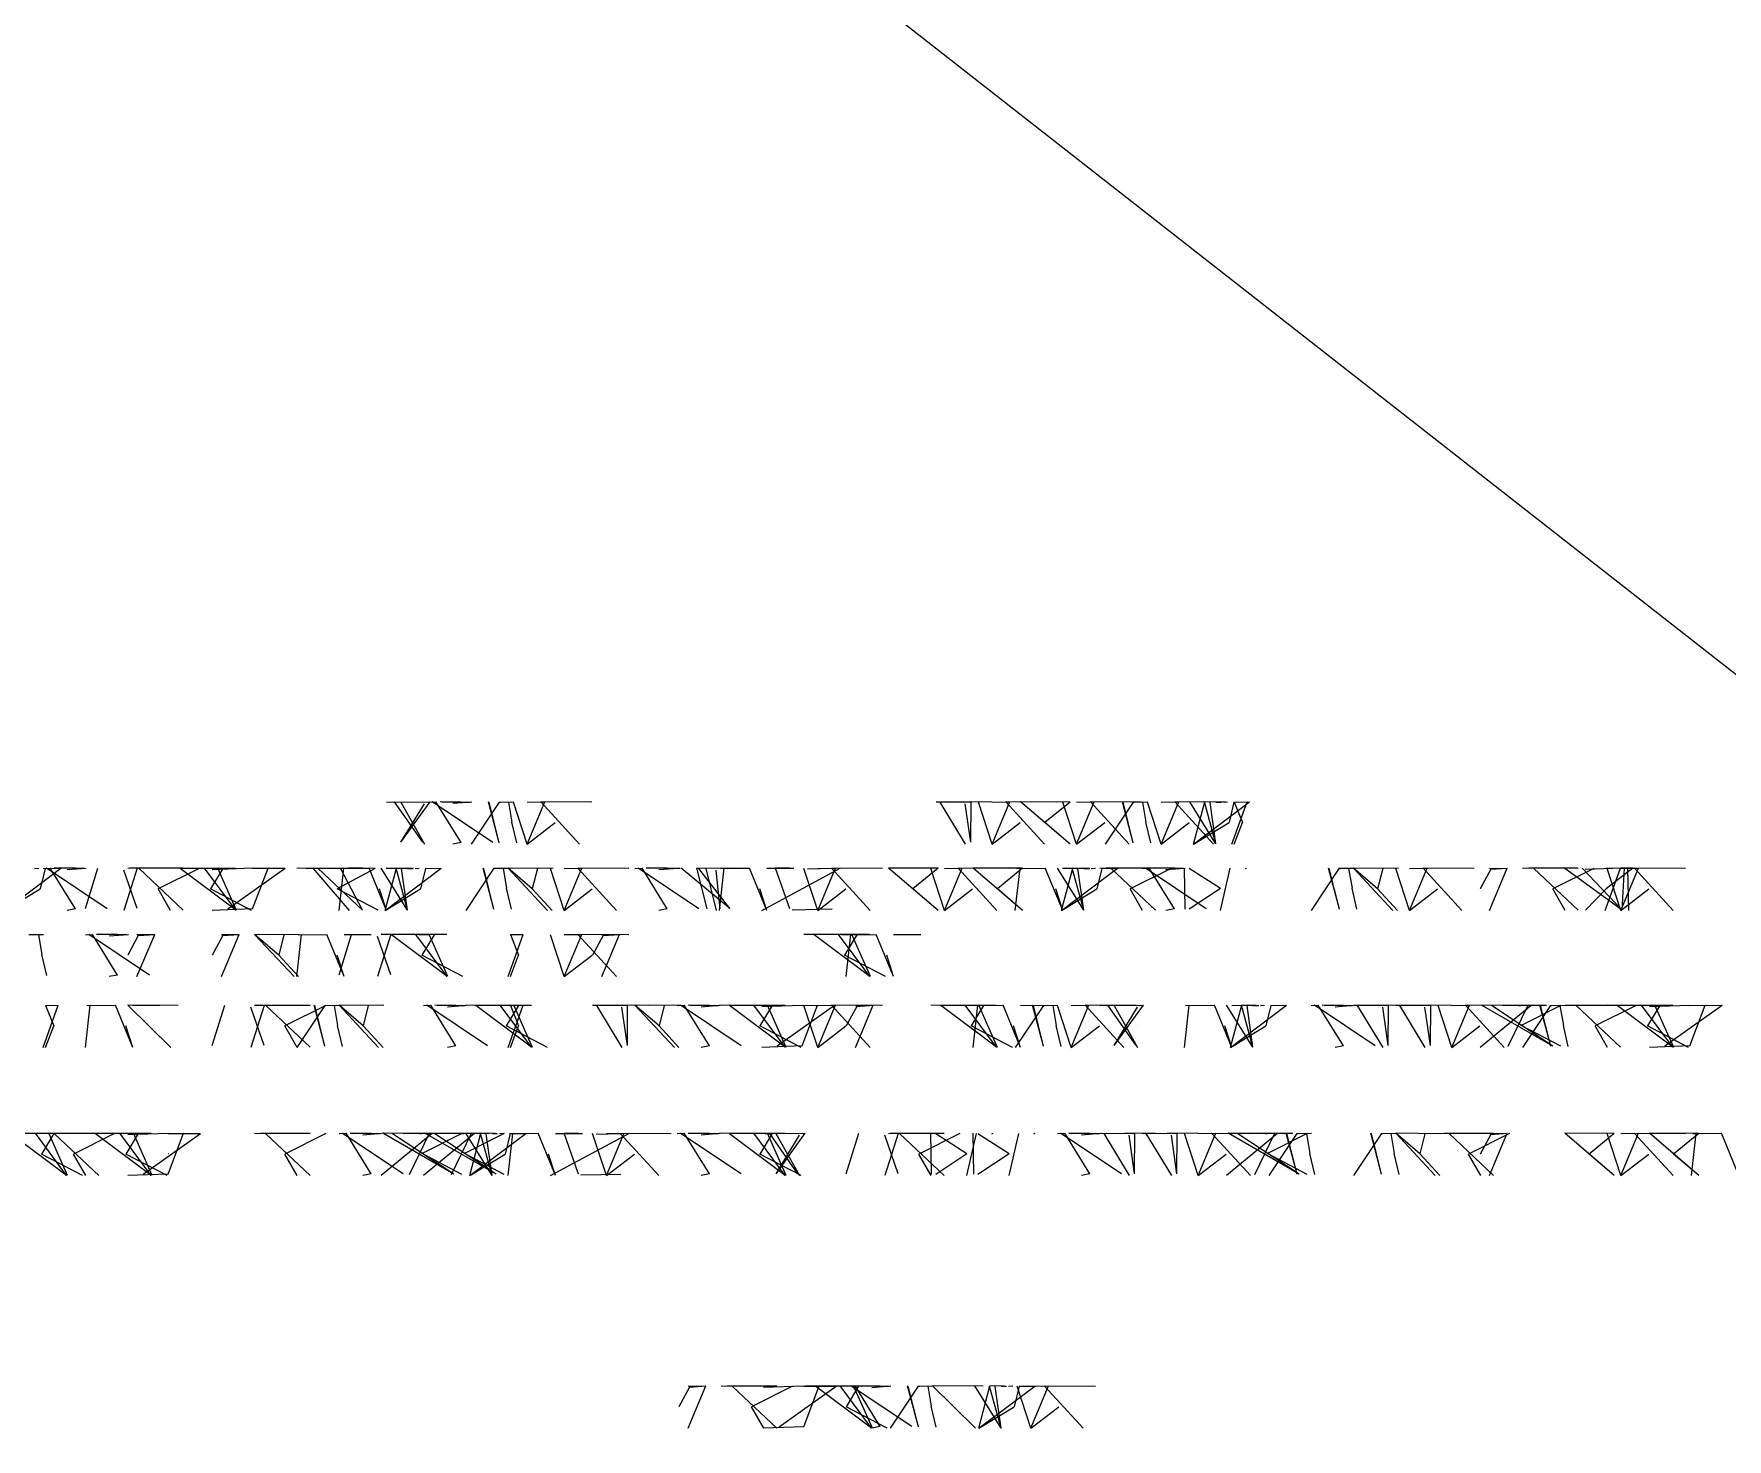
# Model space of a CAD drawing. Header units: metres. Extents: x -978944 to 1068394069015, y -937984 to 996528.
# Drawn here: x -188.98 to -165.18, y -20.21 to -0.46 of the extents above; entities that cross this region are included whole.
import ezdxf

# ---------------------------------------------------------------- set-up
doc = ezdxf.new("R2010")
doc.units = ezdxf.units.M

msp = doc.modelspace()

# ---------------------------------------------------------------- linework, layer by layer
at = {"layer": 'MCD_Layer_0'}
for p, q in [((-209.976303, 25.710459), (-151.324951, -20.214447)), ((-184.021729, -11.258099), (-183.410678, -11.254803)), ((-183.974512, -11.260963), (-183.909901, -11.256804)), ((-183.51367, -11.823624), (-183.909901, -11.256804)), ((-183.821266, -11.258133), (-183.491305, -11.848803)), ((-183.82099, -11.823624), (-183.410678, -11.254803)), ((-183.82099, -11.823624), (-183.491305, -11.283312)), ((-183.427734, -11.260489), (-183.327873, -11.254803)), ((-183.370592, -11.260142), (-183.381133, -11.256796)), ((-182.528985, -11.826212), (-183.381133, -11.256796)), ((-182.975031, -11.826212), (-183.327873, -11.254803)), ((-182.975031, -11.258114), (-183.271285, -11.256467)), ((-182.975031, -11.258114), (-183.239108, -11.262396)), ((-182.823575, -11.260576), (-183.092645, -11.280721)), ((-182.975031, -11.258114), (-182.893478, -11.255236)), ((-182.975031, -11.258114), (-182.84854, -11.25768)), ((-182.439455, -11.258198), (-182.83374, -11.848803)), ((-182.438335, -11.831703), (-182.591793, -11.254838)), ((-182.438335, -11.831703), (-182.580591, -11.260631)), ((-182.439455, -11.258198), (-182.237552, -11.254803)), ((-182.439455, -11.258198), (-182.423774, -11.260666)), ((-182.30728, -11.259301), (-182.260235, -11.539332)), ((-182.047134, -11.848803), (-182.239746, -11.259416)), ((-182.047134, -11.848803), (-181.798585, -11.254803)), ((-182.047134, -11.258281), (-181.798585, -11.254803)), ((-182.047134, -11.848803), (-181.798585, -11.255956)), ((-181.310135, -11.848803), (-181.853946, -11.256875)), ((-181.135978, -11.261615), (-181.853946, -11.256875)), ((-175.812118, -11.258116), (-176.299744, -11.261015)), ((-176.246177, -11.260135), (-175.888879, -11.848803)), ((-175.812118, -11.258116), (-175.946864, -11.255476)), ((-175.812118, -11.823607), (-175.888879, -11.283312)), ((-175.812118, -11.823607), (-175.808253, -11.254803)), ((-175.516671, -11.260066), (-175.808253, -11.254803)), ((-175.513123, -11.848803), (-175.705734, -11.259416)), ((-175.513123, -11.848803), (-175.264573, -11.254803)), ((-175.513123, -11.258281), (-175.264573, -11.254803)), ((-175.513123, -11.848803), (-175.264573, -11.255956)), ((-174.776124, -11.848803), (-175.319934, -11.256875)), ((-174.601966, -11.261615), (-175.319934, -11.256875)), ((-174.416205, -11.848803), (-175.111725, -11.254803)), ((-174.416205, -11.258245), (-175.111725, -11.254803)), ((-174.416205, -11.258245), (-174.770309, -11.547757)), ((-174.325119, -11.848803), (-174.517731, -11.259416)), ((-174.325119, -11.848803), (-174.076569, -11.254803)), ((-174.325119, -11.258281), (-174.076569, -11.254803)), ((-174.325119, -11.848803), (-174.076569, -11.255956)), ((-173.58812, -11.848803), (-174.131931, -11.256875)), ((-173.413962, -11.261615), (-174.131931, -11.256875)), ((-173.529452, -11.258198), (-173.923737, -11.848803)), ((-173.528332, -11.831703), (-173.681789, -11.254838)), ((-173.528332, -11.831703), (-173.670588, -11.260631)), ((-173.529452, -11.258198), (-173.327549, -11.254803)), ((-173.529452, -11.258198), (-173.51377, -11.260666)), ((-173.397277, -11.259301), (-173.350231, -11.539332)), ((-173.137131, -11.848803), (-173.329742, -11.259416)), ((-173.137131, -11.848803), (-172.888581, -11.254803)), ((-173.137131, -11.258281), (-172.888581, -11.254803)), ((-173.137131, -11.848803), (-172.888581, -11.255956)), ((-172.400132, -11.848803), (-172.943942, -11.256875)), ((-172.225974, -11.261615), (-172.943942, -11.256875)), ((-172.365914, -11.847203), (-172.735733, -11.255611)), ((-172.679944, -11.848803), (-172.523504, -11.254803)), ((-172.679944, -11.848803), (-171.894294, -11.257103)), ((-172.365914, -11.847203), (-172.529256, -11.256636)), ((-172.323353, -11.260284), (-172.523504, -11.254803)), ((-172.365914, -11.847203), (-172.449885, -11.261255)), ((-172.367064, -11.258253), (-172.288845, -11.261291)), ((-172.367064, -11.258253), (-172.301498, -11.258253)), ((-172.262388, -11.258271), (-172.203148, -11.255486)), ((-172.114, -11.260302), (-172.183018, -11.546959)), ((-172.141724, -11.848803), (-171.930088, -11.254803)), ((-172.114, -11.260302), (-171.894294, -11.257103)), ((-172.10943, -11.258281), (-171.930088, -11.254803)), ((-172.10943, -11.258281), (-171.994098, -11.547748)), ((-183.491305, -11.535339), (-183.491288, -11.535339)), ((-183.092645, -11.536615), (-183.092628, -11.536615)), ((-182.190787, -11.833698), (-182.260235, -11.539332)), ((-182.260235, -11.539332), (-182.260218, -11.539332)), ((-182.047134, -11.848803), (-181.651531, -11.547739)), ((-181.651531, -11.547739), (-181.651513, -11.547739)), ((-175.888879, -11.535339), (-175.888862, -11.535339)), ((-175.513123, -11.848803), (-175.117519, -11.547739)), ((-175.117519, -11.547739), (-175.117501, -11.547739)), ((-174.416205, -11.848803), (-174.770309, -11.547757)), ((-174.770309, -11.547757), (-174.770291, -11.547757)), ((-174.325119, -11.848803), (-173.929516, -11.547739)), ((-173.929516, -11.547739), (-173.929497, -11.547739)), ((-173.280783, -11.833698), (-173.350231, -11.539332)), ((-173.350231, -11.539332), (-173.350214, -11.539332)), ((-173.137131, -11.848803), (-172.741527, -11.547739)), ((-172.741527, -11.547739), (-172.741509, -11.547739)), ((-172.679944, -11.848803), (-172.183018, -11.546959)), ((-172.183018, -11.546959), (-172.183, -11.546959)), ((-172.10943, -11.848785), (-171.994098, -11.547748)), ((-171.994098, -11.547748), (-171.99408, -11.547748)), ((-182.975031, -11.826212), (-183.092645, -11.848803)), ((-189.386197, -12.780683), (-188.600547, -12.188983)), ((-188.968641, -12.190151), (-188.909401, -12.187366)), ((-188.820253, -12.192182), (-188.889271, -12.478839)), ((-188.847992, -12.192369), (-188.748131, -12.186683)), ((-188.820253, -12.192182), (-188.600547, -12.188983)), ((-188.790849, -12.192022), (-188.80139, -12.188676)), ((-187.949242, -12.758092), (-188.80139, -12.188676)), ((-188.395288, -12.758092), (-188.748131, -12.186683)), ((-188.395288, -12.189994), (-188.691543, -12.188347)), ((-188.395288, -12.189994), (-188.659365, -12.194276)), ((-188.243832, -12.192456), (-188.512903, -12.212601)), ((-188.395288, -12.189994), (-188.313735, -12.187116)), ((-188.395288, -12.189994), (-188.268798, -12.18956)), ((-188.253983, -12.755504), (-188.079476, -12.1867)), ((-187.526134, -12.189996), (-187.713895, -12.780683)), ((-187.526134, -12.755487), (-187.713895, -12.215192)), ((-186.878979, -12.190113), (-187.659988, -12.193094)), ((-187.526134, -12.189996), (-187.633268, -12.186683)), ((-186.878979, -12.190113), (-187.572635, -12.186683)), ((-186.879554, -12.778599), (-187.499074, -12.19313)), ((-186.656573, -12.191711), (-187.232416, -12.478609)), ((-186.14402, -12.190133), (-187.065979, -12.187383)), ((-186.14402, -12.190133), (-186.925068, -12.193117)), ((-186.14287, -12.779083), (-186.925068, -12.193117)), ((-186.14287, -12.779083), (-186.582281, -12.187491)), ((-186.533969, -12.1922), (-186.393058, -12.186683)), ((-186.324616, -12.192218), (-186.49716, -12.478857)), ((-185.905106, -12.190044), (-186.471985, -12.209902)), ((-186.129066, -12.780647), (-186.393058, -12.186683)), ((-186.252925, -12.760825), (-185.448035, -12.188703)), ((-185.905106, -12.760825), (-185.686883, -12.186683)), ((-185.905106, -12.190044), (-185.686883, -12.186683)), ((-185.905106, -12.190044), (-185.448035, -12.188703)), ((-184.258168, -12.190131), (-185.283997, -12.187365)), ((-185.152392, -12.192663), (-184.557009, -12.189197)), ((-185.152392, -12.192663), (-184.70413, -12.189897)), ((-184.542067, -12.780683), (-185.055843, -12.186683)), ((-184.183458, -12.192627), (-185.055843, -12.186683)), ((-184.362762, -12.778599), (-184.982282, -12.19313)), ((-184.362762, -12.190113), (-184.821368, -12.193166)), ((-184.183458, -12.192627), (-184.715624, -12.478609)), ((-184.689987, -12.780683), (-184.624241, -12.188989)), ((-184.672686, -12.192197), (-184.268407, -12.186683)), ((-184.672686, -12.192197), (-184.624241, -12.188989)), ((-184.362762, -12.778599), (-184.670798, -12.187239)), ((-184.362762, -12.190113), (-184.557009, -12.189197)), ((-184.024456, -12.780683), (-184.268407, -12.186683)), ((-183.726159, -12.779083), (-184.095978, -12.187491)), ((-184.040189, -12.780683), (-183.883749, -12.186683)), ((-184.040189, -12.780683), (-183.254539, -12.188983)), ((-184.02561, -12.190125), (-183.882007, -12.187241)), ((-184.02561, -12.190125), (-183.643247, -12.188521)), ((-183.726159, -12.779083), (-183.8895, -12.188516)), ((-183.683598, -12.192164), (-183.883749, -12.186683)), ((-183.726159, -12.779083), (-183.81013, -12.193135)), ((-183.727309, -12.190133), (-183.649089, -12.193171)), ((-183.727309, -12.190133), (-183.661743, -12.190133)), ((-183.622633, -12.190151), (-183.563393, -12.187366)), ((-183.474245, -12.192182), (-183.543262, -12.478839)), ((-183.474245, -12.192182), (-183.254539, -12.188983)), ((-182.513705, -12.190078), (-182.90799, -12.780683)), ((-182.512585, -12.763583), (-182.666042, -12.186718)), ((-182.512585, -12.763583), (-182.654841, -12.192511)), ((-182.513705, -12.190078), (-182.311802, -12.186683)), ((-182.513705, -12.190078), (-182.498023, -12.192546)), ((-182.38153, -12.191181), (-182.334484, -12.471212)), ((-181.974567, -12.477931), (-182.313995, -12.186683)), ((-181.758984, -12.780683), (-182.313995, -12.186683)), ((-181.6833, -12.19376), (-182.313995, -12.186683)), ((-181.90347, -12.193455), (-181.974567, -12.477931)), ((-181.527374, -12.780683), (-181.719986, -12.191296)), ((-181.527374, -12.780683), (-181.278825, -12.186683)), ((-181.527374, -12.190161), (-181.278825, -12.186683)), ((-181.527374, -12.780683), (-181.278825, -12.187836)), ((-180.790375, -12.780683), (-181.334186, -12.188755)), ((-180.616217, -12.193495), (-181.334186, -12.188755)), ((-180.531982, -12.192369), (-180.432121, -12.186683)), ((-180.47484, -12.192022), (-180.485381, -12.188676)), ((-179.633233, -12.758092), (-180.485381, -12.188676)), ((-180.079279, -12.758092), (-180.432121, -12.186683)), ((-180.079279, -12.189994), (-180.375533, -12.188347)), ((-180.079279, -12.189994), (-180.343356, -12.194276)), ((-179.927823, -12.192456), (-180.196893, -12.212601)), ((-180.079279, -12.189994), (-179.997726, -12.187116)), ((-180.079279, -12.189994), (-179.952788, -12.18956)), ((-179.937988, -12.190003), (-179.896762, -12.187219)), ((-179.199228, -12.756645), (-179.88182, -12.18734)), ((-179.518804, -12.758668), (-179.662129, -12.186683)), ((-178.930563, -12.191991), (-179.662129, -12.186683)), ((-179.199228, -12.756645), (-179.635567, -12.193358)), ((-179.199505, -12.189986), (-179.551453, -12.19334)), ((-179.533192, -12.191991), (-179.39208, -12.780683)), ((-179.332869, -12.75815), (-179.39208, -12.214057)), ((-179.343994, -12.780683), (-179.278248, -12.188989)), ((-179.326693, -12.192197), (-178.922414, -12.186683)), ((-179.326693, -12.192197), (-179.278248, -12.188989)), ((-178.678463, -12.780683), (-178.922414, -12.186683)), ((-178.749985, -12.780683), (-177.648702, -12.189106)), ((-178.679617, -12.190125), (-178.536014, -12.187241)), ((-178.679617, -12.190125), (-178.297254, -12.188521)), ((-178.356112, -12.761331), (-178.555001, -12.186683)), ((-178.357227, -12.190047), (-178.555001, -12.186683)), ((-177.963379, -12.780683), (-178.155991, -12.191296)), ((-177.768092, -12.19343), (-178.107291, -12.204169)), ((-177.963379, -12.780683), (-177.714829, -12.186683)), ((-177.963379, -12.190161), (-177.714829, -12.186683)), ((-177.963379, -12.780683), (-177.714829, -12.187836)), ((-177.22638, -12.780683), (-177.770191, -12.188755)), ((-177.052222, -12.193495), (-177.770191, -12.188755)), ((-176.272467, -12.780683), (-176.967987, -12.186683)), ((-176.272467, -12.190125), (-176.967987, -12.186683)), ((-176.272467, -12.190125), (-176.626571, -12.479637)), ((-176.181381, -12.780683), (-176.373993, -12.191296)), ((-176.181381, -12.780683), (-175.932832, -12.186683)), ((-176.181381, -12.190161), (-175.932832, -12.186683)), ((-176.181381, -12.780683), (-175.932832, -12.187836)), ((-175.444382, -12.780683), (-175.988193, -12.188755)), ((-175.270224, -12.193495), (-175.988193, -12.188755)), ((-175.084463, -12.780683), (-175.779984, -12.186683)), ((-175.084463, -12.190125), (-175.779984, -12.186683)), ((-175.084463, -12.190125), (-175.438567, -12.479637)), ((-175.185989, -12.780683), (-175.120244, -12.188989)), ((-175.168688, -12.192197), (-174.76441, -12.186683)), ((-175.168688, -12.192197), (-175.120244, -12.188989)), ((-174.520458, -12.780683), (-174.76441, -12.186683)), ((-174.222161, -12.779083), (-174.59198, -12.187491)), ((-174.536191, -12.780683), (-174.379751, -12.186683)), ((-174.536191, -12.780683), (-173.750541, -12.188983)), ((-174.521612, -12.190125), (-174.378009, -12.187241)), ((-174.521612, -12.190125), (-174.139249, -12.188521)), ((-174.222161, -12.779083), (-174.385503, -12.188516)), ((-174.1796, -12.192164), (-174.379751, -12.186683)), ((-174.222161, -12.779083), (-174.306132, -12.193135)), ((-174.223311, -12.190133), (-174.145092, -12.193171)), ((-174.223311, -12.190133), (-174.157745, -12.190133)), ((-174.118635, -12.190151), (-174.059395, -12.187366)), ((-173.970247, -12.192182), (-174.039265, -12.478839)), ((-173.216977, -12.190113), (-173.997986, -12.193094)), ((-173.970247, -12.192182), (-173.750541, -12.188983)), ((-173.216977, -12.190113), (-173.910632, -12.186683)), ((-173.217551, -12.778599), (-173.837072, -12.19313)), ((-172.99457, -12.191711), (-173.570414, -12.478609)), ((-173.403992, -12.192369), (-173.304131, -12.186683)), ((-173.346849, -12.192022), (-173.35739, -12.188676)), ((-172.505242, -12.758092), (-173.35739, -12.188676)), ((-172.951288, -12.758092), (-173.304131, -12.186683)), ((-172.951288, -12.189994), (-173.247543, -12.188347)), ((-172.951288, -12.189994), (-173.215365, -12.194276)), ((-172.799832, -12.192456), (-173.068902, -12.212601)), ((-172.951288, -12.189994), (-172.869735, -12.187116)), ((-172.951288, -12.189994), (-172.824797, -12.18956)), ((-172.800533, -12.762972), (-172.809998, -12.186683)), ((-172.741521, -12.190023), (-172.301715, -12.469495)), ((-172.301715, -12.780683), (-172.168659, -12.188561)), ((-171.954323, -12.192911), (-171.935395, -12.186683)), ((-170.6337, -12.190078), (-171.027985, -12.780683)), ((-170.63258, -12.763583), (-170.786037, -12.186718)), ((-170.63258, -12.763583), (-170.774836, -12.192511)), ((-170.6337, -12.190078), (-170.431797, -12.186683)), ((-170.6337, -12.190078), (-170.618018, -12.192546)), ((-170.501525, -12.191181), (-170.454479, -12.471212)), ((-170.094562, -12.477931), (-170.43399, -12.186683)), ((-169.878979, -12.780683), (-170.43399, -12.186683)), ((-169.803295, -12.19376), (-170.43399, -12.186683)), ((-170.023465, -12.193455), (-170.094562, -12.477931)), ((-169.647385, -12.780683), (-169.839996, -12.191296)), ((-169.647385, -12.780683), (-169.398835, -12.186683)), ((-169.647385, -12.190161), (-169.398835, -12.186683)), ((-169.647385, -12.780683), (-169.398835, -12.187836)), ((-168.910386, -12.780683), (-169.454196, -12.188755)), ((-168.736228, -12.193495), (-169.454196, -12.188755)), ((-168.504356, -12.203766), (-168.651978, -12.479619)), ((-168.521655, -12.780683), (-168.272544, -12.186683)), ((-168.521655, -12.190196), (-168.272544, -12.186683)), ((-168.504356, -12.203766), (-168.272544, -12.186683)), ((-167.276974, -12.190113), (-168.057983, -12.193094)), ((-167.276974, -12.190113), (-167.97063, -12.186683)), ((-167.277549, -12.778599), (-167.897069, -12.19313)), ((-167.054568, -12.191711), (-167.630411, -12.478609)), ((-166.657157, -12.779078), (-167.463989, -12.193137)), ((-166.657157, -12.779078), (-167.219372, -12.187386)), ((-166.657157, -12.188305), (-167.177834, -12.205721)), ((-166.898024, -12.780665), (-166.6811, -12.186683)), ((-166.657157, -12.188305), (-166.887063, -12.193209)), ((-166.507445, -12.189477), (-166.882447, -12.477454)), ((-166.677383, -12.780683), (-166.869995, -12.191296)), ((-166.507445, -12.189477), (-166.6811, -12.186683)), ((-166.677383, -12.780683), (-166.428834, -12.186683)), ((-166.677383, -12.190161), (-166.428834, -12.186683)), ((-166.677383, -12.780683), (-166.428834, -12.187836)), ((-166.657157, -12.188305), (-166.580138, -12.187836)), ((-166.657157, -12.188305), (-166.48206, -12.188756)), ((-166.657157, -12.779078), (-166.626292, -12.188738)), ((-166.564272, -12.780683), (-166.580138, -12.187836)), ((-166.507445, -12.189477), (-166.580138, -12.187836)), ((-165.940384, -12.780683), (-166.484195, -12.188755)), ((-165.766227, -12.193495), (-166.484195, -12.188755)), ((-189.386197, -12.780683), (-188.889271, -12.478839)), ((-188.889271, -12.478839), (-188.889253, -12.478839)), ((-188.512903, -12.468495), (-188.512885, -12.468495)), ((-187.713895, -12.467219), (-187.713877, -12.467219)), ((-187.058859, -12.780683), (-187.232416, -12.478609)), ((-187.232416, -12.478609), (-187.232398, -12.478609)), ((-185.919713, -12.780683), (-186.49716, -12.478857)), ((-186.49716, -12.478857), (-186.497142, -12.478857)), ((-185.901204, -12.469843), (-185.901187, -12.469843)), ((-184.715624, -12.478609), (-184.715606, -12.478609)), ((-184.139781, -12.780198), (-184.715624, -12.478609)), ((-184.024456, -12.780683), (-184.121345, -12.479637)), ((-184.121345, -12.479637), (-184.121327, -12.479637)), ((-184.040189, -12.780683), (-183.543262, -12.478839)), ((-183.543262, -12.478839), (-183.543244, -12.478839)), ((-182.265036, -12.765578), (-182.334484, -12.471212)), ((-182.334484, -12.471212), (-182.334467, -12.471212)), ((-181.695914, -12.780611), (-181.974567, -12.477931)), ((-181.974567, -12.477931), (-181.974549, -12.477931)), ((-181.527374, -12.780683), (-181.131771, -12.479619)), ((-181.131771, -12.479619), (-181.131753, -12.479619)), ((-180.196893, -12.468495), (-180.196876, -12.468495)), ((-179.39208, -12.467782), (-179.392063, -12.467782)), ((-178.678463, -12.780683), (-178.775352, -12.479637)), ((-178.775352, -12.479637), (-178.775334, -12.479637)), ((-178.178701, -12.470093), (-178.178684, -12.470093)), ((-177.963379, -12.780683), (-177.567775, -12.479619)), ((-177.567775, -12.479619), (-177.567757, -12.479619)), ((-176.272467, -12.780683), (-176.626571, -12.479637)), ((-176.626571, -12.479637), (-176.626553, -12.479637)), ((-176.181381, -12.780683), (-175.785778, -12.479619)), ((-175.785778, -12.479619), (-175.78576, -12.479619)), ((-175.084463, -12.780683), (-175.438567, -12.479637)), ((-175.438567, -12.479637), (-175.438549, -12.479637)), ((-174.520458, -12.780683), (-174.617347, -12.479637)), ((-174.617347, -12.479637), (-174.617329, -12.479637)), ((-174.536191, -12.780683), (-174.039265, -12.478839)), ((-174.039265, -12.478839), (-174.039247, -12.478839)), ((-173.396856, -12.780683), (-173.570414, -12.478609)), ((-173.570414, -12.478609), (-173.570396, -12.478609)), ((-173.068902, -12.468495), (-173.068885, -12.468495)), ((-172.741521, -12.760101), (-172.301715, -12.469495)), ((-172.301715, -12.469495), (-172.301697, -12.469495)), ((-170.385032, -12.765578), (-170.454479, -12.471212)), ((-170.454479, -12.471212), (-170.454462, -12.471212)), ((-169.815909, -12.780611), (-170.094562, -12.477931)), ((-170.094562, -12.477931), (-170.094544, -12.477931)), ((-169.647385, -12.780683), (-169.251781, -12.479619)), ((-169.251781, -12.479619), (-169.251763, -12.479619)), ((-168.651978, -12.479619), (-168.65196, -12.479619)), ((-167.456854, -12.780683), (-167.630411, -12.478609)), ((-167.630411, -12.478609), (-167.630393, -12.478609)), ((-167.174372, -12.780196), (-166.882447, -12.477454)), ((-166.882447, -12.477454), (-166.882429, -12.477454)), ((-166.677383, -12.780683), (-166.28178, -12.479619)), ((-166.28178, -12.479619), (-166.281762, -12.479619)), ((-188.395288, -12.758092), (-188.512903, -12.780683)), ((-185.905106, -12.760825), (-186.471985, -12.780683)), ((-180.079279, -12.758092), (-180.196893, -12.780683)), ((-177.759165, -12.764713), (-178.321522, -12.777178)), ((-172.951288, -12.758092), (-173.068902, -12.780683)), ((-189.047701, -13.121958), (-188.845798, -13.118563)), ((-188.915526, -13.123061), (-188.868481, -13.403092)), ((-188.253983, -13.124249), (-188.154121, -13.118563)), ((-188.19684, -13.123902), (-188.207381, -13.120556)), ((-187.355233, -13.689972), (-188.207381, -13.120556)), ((-187.801279, -13.689972), (-188.154121, -13.118563)), ((-187.801279, -13.121874), (-188.097534, -13.120227)), ((-187.801279, -13.121874), (-188.065356, -13.126156)), ((-187.649823, -13.124336), (-187.918893, -13.144481)), ((-187.801279, -13.121874), (-187.719726, -13.118996)), ((-187.801279, -13.121874), (-187.674788, -13.12144)), ((-187.512367, -13.135646), (-187.659988, -13.411499)), ((-187.529666, -13.712563), (-187.280555, -13.118563)), ((-187.529666, -13.122076), (-187.280555, -13.118563)), ((-187.512367, -13.135646), (-187.280555, -13.118563)), ((-186.324363, -13.135646), (-186.471985, -13.411499)), ((-186.341663, -13.712563), (-186.092551, -13.118563)), ((-186.341663, -13.122076), (-186.092551, -13.118563)), ((-186.324363, -13.135646), (-186.092551, -13.118563)), ((-185.538562, -13.409811), (-185.877991, -13.118563)), ((-185.322979, -13.712563), (-185.877991, -13.118563)), ((-185.247296, -13.12564), (-185.877991, -13.118563)), ((-185.467466, -13.125335), (-185.538562, -13.409811)), ((-185.283997, -13.712563), (-185.218251, -13.120869)), ((-185.266695, -13.124077), (-184.862417, -13.118563)), ((-185.266695, -13.124077), (-185.218251, -13.120869)), ((-184.618466, -13.712563), (-184.862417, -13.118563)), ((-184.689987, -13.687384), (-184.51548, -13.11858)), ((-184.619619, -13.122005), (-184.476017, -13.119121)), ((-184.619619, -13.122005), (-184.237256, -13.120401)), ((-183.962139, -13.121876), (-184.149899, -13.712563)), ((-183.962139, -13.687367), (-184.149899, -13.147072)), ((-183.174019, -13.122013), (-184.095978, -13.119263)), ((-183.962139, -13.121876), (-184.069273, -13.118563)), ((-183.174019, -13.122013), (-183.955067, -13.124997)), ((-183.172868, -13.710963), (-183.955067, -13.124997)), ((-183.172868, -13.710963), (-183.61228, -13.119371)), ((-183.563968, -13.12408), (-183.423057, -13.118563)), ((-183.354615, -13.124098), (-183.527158, -13.410737)), ((-183.159065, -13.712527), (-183.423057, -13.118563)), ((-182.313995, -13.712563), (-182.10236, -13.118563)), ((-182.281702, -13.122041), (-182.10236, -13.118563)), ((-182.281702, -13.122041), (-182.166369, -13.411508)), ((-181.527374, -13.712563), (-181.719986, -13.123176)), ((-181.527374, -13.712563), (-181.278825, -13.118563)), ((-181.527374, -13.122041), (-181.278825, -13.118563)), ((-181.527374, -13.712563), (-181.278825, -13.119716)), ((-180.790375, -13.712563), (-181.334186, -13.120635)), ((-180.616217, -13.125375), (-181.334186, -13.120635)), ((-180.978355, -13.135646), (-181.125977, -13.411499)), ((-180.995654, -13.712563), (-180.746543, -13.118563)), ((-180.995654, -13.122076), (-180.746543, -13.118563)), ((-180.978355, -13.135646), (-180.746543, -13.118563)), ((-177.234032, -13.122013), (-178.155991, -13.119263)), ((-177.234032, -13.122013), (-178.01508, -13.124997)), ((-177.232881, -13.710963), (-178.01508, -13.124997)), ((-177.232881, -13.710963), (-177.672293, -13.119371)), ((-177.623981, -13.12408), (-177.48307, -13.118563)), ((-177.414627, -13.124098), (-177.587171, -13.410737)), ((-177.561981, -13.712563), (-177.496236, -13.120869)), ((-177.54468, -13.124077), (-177.140401, -13.118563)), ((-177.54468, -13.124077), (-177.496236, -13.120869)), ((-177.219078, -13.712527), (-177.48307, -13.118563)), ((-176.89645, -13.712563), (-177.140401, -13.118563)), ((-176.897604, -13.122005), (-176.754001, -13.119121)), ((-176.897604, -13.122005), (-176.515241, -13.120401)), ((-188.799033, -13.697458), (-188.868481, -13.403092)), ((-188.868481, -13.403092), (-188.868463, -13.403092)), ((-187.918893, -13.400375), (-187.918876, -13.400375)), ((-187.659988, -13.411499), (-187.65997, -13.411499)), ((-186.471985, -13.411499), (-186.471967, -13.411499)), ((-185.25991, -13.712491), (-185.538562, -13.409811)), ((-185.538562, -13.409811), (-185.538544, -13.409811)), ((-184.618466, -13.712563), (-184.715354, -13.411517)), ((-184.715354, -13.411517), (-184.715336, -13.411517)), ((-184.149899, -13.399099), (-184.149882, -13.399099)), ((-182.949712, -13.712563), (-183.527158, -13.410737)), ((-183.527158, -13.410737), (-183.52714, -13.410737)), ((-182.281702, -13.712545), (-182.166369, -13.411508)), ((-182.166369, -13.411508), (-182.166351, -13.411508)), ((-181.527374, -13.712563), (-181.131771, -13.411499)), ((-181.131771, -13.411499), (-181.131753, -13.411499)), ((-181.125977, -13.411499), (-181.125959, -13.411499)), ((-177.009725, -13.712563), (-177.587171, -13.410737)), ((-177.587171, -13.410737), (-177.587153, -13.410737)), ((-176.89645, -13.712563), (-176.993339, -13.411517)), ((-176.993339, -13.411517), (-176.993321, -13.411517)), ((-187.801279, -13.689972), (-187.918893, -13.712563)), ((-188.847992, -14.707569), (-188.636356, -14.113569)), ((-188.815699, -14.117047), (-188.636356, -14.113569)), ((-188.815699, -14.117047), (-188.700366, -14.406514)), ((-188.253983, -14.707569), (-188.188237, -14.115876)), ((-188.236681, -14.119084), (-187.832403, -14.113569)), ((-188.236681, -14.119084), (-188.188237, -14.115876)), ((-187.588452, -14.707569), (-187.832403, -14.113569)), ((-187.054454, -14.707569), (-187.659988, -14.113569)), ((-186.949495, -14.117047), (-187.659988, -14.113569)), ((-187.589605, -14.117011), (-187.446003, -14.114128)), ((-187.589605, -14.117011), (-187.207242, -14.115407)), ((-186.471985, -14.682391), (-186.297478, -14.113586)), ((-185.744136, -14.116883), (-185.931897, -14.707569)), ((-185.744136, -14.682373), (-185.931897, -14.142078)), ((-185.096982, -14.116999), (-185.877991, -14.119981)), ((-185.744136, -14.116883), (-185.85127, -14.113569)), ((-185.096982, -14.116999), (-185.790637, -14.113569)), ((-185.097556, -14.705486), (-185.717076, -14.120016)), ((-184.874575, -14.118598), (-185.450418, -14.405496)), ((-184.889712, -14.116964), (-185.283997, -14.707569)), ((-184.888592, -14.69047), (-185.042049, -14.113604)), ((-184.888592, -14.69047), (-185.030848, -14.119397)), ((-184.889712, -14.116964), (-184.687809, -14.113569)), ((-184.889712, -14.116964), (-184.87403, -14.119432)), ((-184.757537, -14.118067), (-184.710491, -14.398099)), ((-184.350559, -14.404818), (-184.689987, -14.113569)), ((-184.134976, -14.707569), (-184.689987, -14.113569)), ((-184.059292, -14.120646), (-184.689987, -14.113569)), ((-184.279462, -14.120342), (-184.350559, -14.404818)), ((-183.501984, -14.119256), (-183.402123, -14.113569)), ((-183.444841, -14.118909), (-183.455382, -14.115563)), ((-182.603234, -14.684979), (-183.455382, -14.115563)), ((-183.04928, -14.684979), (-183.402123, -14.113569)), ((-183.04928, -14.11688), (-183.345535, -14.115233)), ((-183.04928, -14.11688), (-183.313357, -14.121163)), ((-182.897824, -14.119342), (-183.166894, -14.139488)), ((-183.04928, -14.11688), (-182.967727, -14.114003)), ((-183.04928, -14.11688), (-182.922789, -14.116447)), ((-181.98603, -14.11702), (-182.90799, -14.11427)), ((-181.98603, -14.11702), (-182.767079, -14.120004)), ((-181.98488, -14.705969), (-182.767079, -14.120004)), ((-181.98488, -14.705969), (-182.424292, -14.114378)), ((-182.375979, -14.119087), (-182.235069, -14.113569)), ((-182.166626, -14.119105), (-182.33917, -14.405743)), ((-182.313995, -14.707569), (-182.10236, -14.113569)), ((-182.281702, -14.117047), (-182.10236, -14.113569)), ((-182.281702, -14.117047), (-182.166369, -14.406514)), ((-181.971077, -14.707533), (-182.235069, -14.113569)), ((-180.638351, -14.116883), (-181.125977, -14.119782)), ((-181.07241, -14.118902), (-180.715112, -14.707569)), ((-180.638351, -14.116883), (-180.773097, -14.114242)), ((-180.638351, -14.682373), (-180.715112, -14.142078)), ((-180.638351, -14.682373), (-180.634486, -14.113569)), ((-180.342904, -14.118833), (-180.634486, -14.113569)), ((-180.192554, -14.404818), (-180.531982, -14.113569)), ((-179.976971, -14.707569), (-180.531982, -14.113569)), ((-179.901287, -14.120646), (-180.531982, -14.113569)), ((-180.121457, -14.120342), (-180.192554, -14.404818)), ((-179.937988, -14.119256), (-179.838127, -14.113569)), ((-179.880846, -14.118909), (-179.891386, -14.115563)), ((-179.039239, -14.684979), (-179.891386, -14.115563)), ((-179.485285, -14.684979), (-179.838127, -14.113569)), ((-179.485285, -14.11688), (-179.781539, -14.115233)), ((-179.485285, -14.11688), (-179.749362, -14.121163)), ((-179.333829, -14.119342), (-179.602899, -14.139488)), ((-179.485285, -14.11688), (-179.403732, -14.114003)), ((-179.485285, -14.11688), (-179.358794, -14.116447)), ((-178.422035, -14.11702), (-179.343994, -14.11427)), ((-178.422035, -14.11702), (-179.203083, -14.120004)), ((-178.420885, -14.705969), (-179.203083, -14.120004)), ((-178.420885, -14.705969), (-178.860296, -14.114378)), ((-178.811984, -14.119087), (-178.671073, -14.113569)), ((-178.602631, -14.119105), (-178.775175, -14.405743)), ((-178.183106, -14.116931), (-178.749985, -14.136788)), ((-178.407081, -14.707533), (-178.671073, -14.113569)), ((-178.530925, -14.687712), (-177.726035, -14.11559)), ((-178.183106, -14.687712), (-177.964883, -14.113569)), ((-178.183106, -14.116931), (-177.964883, -14.113569)), ((-178.183106, -14.116931), (-177.726035, -14.11559)), ((-177.963379, -14.707569), (-178.155991, -14.118183)), ((-177.963379, -14.707569), (-177.714829, -14.113569)), ((-177.963379, -14.117047), (-177.714829, -14.113569)), ((-177.963379, -14.707569), (-177.714829, -14.114722)), ((-177.22638, -14.707569), (-177.770191, -14.115642)), ((-177.052222, -14.120381), (-177.770191, -14.115642)), ((-177.41436, -14.130652), (-177.561981, -14.406506)), ((-177.431659, -14.707569), (-177.182548, -14.113569)), ((-177.431659, -14.117083), (-177.182548, -14.113569)), ((-177.41436, -14.130652), (-177.182548, -14.113569)), ((-175.452034, -14.11702), (-176.373993, -14.11427)), ((-175.452034, -14.11702), (-176.233082, -14.120004)), ((-175.450884, -14.705969), (-176.233082, -14.120004)), ((-175.450884, -14.705969), (-175.890295, -14.114378)), ((-175.841983, -14.119087), (-175.701072, -14.113569)), ((-175.63263, -14.119105), (-175.805173, -14.405743)), ((-175.779984, -14.707569), (-175.714238, -14.115876)), ((-175.762682, -14.119084), (-175.358404, -14.113569)), ((-175.762682, -14.119084), (-175.714238, -14.115876)), ((-175.43708, -14.707533), (-175.701072, -14.113569)), ((-175.114453, -14.707569), (-175.358404, -14.113569)), ((-174.791705, -14.116964), (-175.185989, -14.707569)), ((-175.115606, -14.117011), (-174.972004, -14.114128)), ((-175.115606, -14.117011), (-174.733243, -14.115407)), ((-174.790584, -14.69047), (-174.944042, -14.113604)), ((-174.790584, -14.69047), (-174.932841, -14.119397)), ((-174.791705, -14.116964), (-174.589802, -14.113569)), ((-174.791705, -14.116964), (-174.776023, -14.119432)), ((-174.65953, -14.118067), (-174.612484, -14.398099)), ((-174.399368, -14.707569), (-174.59198, -14.118183)), ((-174.399368, -14.707569), (-174.150819, -14.113569)), ((-174.399368, -14.117047), (-174.150819, -14.113569)), ((-174.399368, -14.707569), (-174.150819, -14.114722)), ((-173.662369, -14.707569), (-174.20618, -14.115642)), ((-173.488211, -14.120381), (-174.20618, -14.115642)), ((-173.997986, -14.116865), (-173.386935, -14.113569)), ((-173.95077, -14.11973), (-173.886158, -14.115571)), ((-173.489928, -14.682391), (-173.886158, -14.115571)), ((-173.797524, -14.1169), (-173.467562, -14.707569)), ((-173.797248, -14.682391), (-173.386935, -14.113569)), ((-173.797248, -14.682391), (-173.467562, -14.142078)), ((-172.809998, -14.707569), (-172.744252, -14.115876)), ((-172.792696, -14.119084), (-172.388418, -14.113569)), ((-172.792696, -14.119084), (-172.744252, -14.115876)), ((-172.144467, -14.707569), (-172.388418, -14.113569)), ((-171.846169, -14.705969), (-172.215988, -14.114378)), ((-172.160199, -14.707569), (-172.003759, -14.113569)), ((-172.160199, -14.707569), (-171.37455, -14.11587)), ((-172.14562, -14.117011), (-172.002018, -14.114128)), ((-172.14562, -14.117011), (-171.763257, -14.115407)), ((-171.846169, -14.705969), (-172.009511, -14.115402)), ((-171.803608, -14.119051), (-172.003759, -14.113569)), ((-171.846169, -14.705969), (-171.930141, -14.120022)), ((-171.84732, -14.11702), (-171.7691, -14.120057)), ((-171.84732, -14.11702), (-171.781753, -14.11702)), ((-171.742643, -14.117038), (-171.683403, -14.114252)), ((-171.594255, -14.119069), (-171.663273, -14.405725)), ((-171.594255, -14.119069), (-171.37455, -14.11587)), ((-171.027985, -14.119256), (-170.928124, -14.113569)), ((-170.970842, -14.118909), (-170.981383, -14.115563)), ((-170.129235, -14.684979), (-170.981383, -14.115563)), ((-170.575281, -14.684979), (-170.928124, -14.113569)), ((-170.575281, -14.11688), (-170.871536, -14.115233)), ((-170.575281, -14.11688), (-170.839358, -14.121163)), ((-170.423825, -14.119342), (-170.692895, -14.139488)), ((-170.575281, -14.11688), (-170.493728, -14.114003)), ((-170.575281, -14.11688), (-170.44879, -14.116447)), ((-169.946365, -14.116883), (-170.43399, -14.119782)), ((-170.380423, -14.118902), (-170.023126, -14.707569)), ((-169.946365, -14.116883), (-170.081111, -14.114242)), ((-169.946365, -14.682373), (-170.023126, -14.142078)), ((-169.946365, -14.682373), (-169.942499, -14.113569)), ((-169.650918, -14.118833), (-169.942499, -14.113569)), ((-169.352371, -14.116883), (-169.839996, -14.119782)), ((-169.786429, -14.118902), (-169.429132, -14.707569)), ((-169.352371, -14.116883), (-169.487117, -14.114242)), ((-169.352371, -14.682373), (-169.429132, -14.142078)), ((-169.352371, -14.682373), (-169.348505, -14.113569)), ((-169.056924, -14.118833), (-169.348505, -14.113569)), ((-169.053375, -14.707569), (-169.245987, -14.118183)), ((-169.053375, -14.707569), (-168.804826, -14.113569)), ((-169.053375, -14.117047), (-168.804826, -14.113569)), ((-169.053375, -14.707569), (-168.804826, -14.114722)), ((-168.316376, -14.707569), (-168.860187, -14.115642)), ((-168.142218, -14.120381), (-168.860187, -14.115642)), ((-167.937315, -14.116895), (-168.651978, -14.707569)), ((-167.632632, -14.690469), (-168.632375, -14.114252)), ((-167.734566, -14.11693), (-168.632375, -14.114252)), ((-167.632632, -14.690469), (-168.495155, -14.119835)), ((-167.734566, -14.11693), (-168.338333, -14.11987)), ((-168.257681, -14.692079), (-167.977081, -14.113569)), ((-168.11206, -14.118942), (-168.085176, -14.11945)), ((-167.518375, -14.118487), (-168.078455, -14.39809)), ((-167.663699, -14.116964), (-168.057983, -14.707569)), ((-167.720004, -14.118452), (-167.977081, -14.113569)), ((-167.662578, -14.69047), (-167.816036, -14.113604)), ((-167.662578, -14.69047), (-167.804835, -14.119397)), ((-167.663699, -14.116964), (-167.461796, -14.113569)), ((-167.663699, -14.116964), (-167.648017, -14.119432)), ((-167.531524, -14.118067), (-167.484478, -14.398099)), ((-166.68298, -14.116999), (-167.463989, -14.119981)), ((-166.68298, -14.116999), (-167.376636, -14.113569)), ((-166.683555, -14.705486), (-167.303075, -14.120016)), ((-166.460574, -14.118598), (-167.036417, -14.405496)), ((-165.948036, -14.11702), (-166.869995, -14.11427)), ((-165.948036, -14.11702), (-166.729084, -14.120004)), ((-165.946886, -14.705969), (-166.729084, -14.120004)), ((-165.946886, -14.705969), (-166.386297, -14.114378)), ((-166.337985, -14.119087), (-166.197074, -14.113569)), ((-166.128632, -14.119105), (-166.301176, -14.405743)), ((-165.709107, -14.116931), (-166.275986, -14.136788)), ((-165.933082, -14.707533), (-166.197074, -14.113569)), ((-166.056926, -14.687712), (-165.252036, -14.11559)), ((-165.709107, -14.687712), (-165.490884, -14.113569)), ((-165.709107, -14.116931), (-165.490884, -14.113569)), ((-165.709107, -14.116931), (-165.252036, -14.11559)), ((-188.815699, -14.707551), (-188.700366, -14.406514)), ((-188.700366, -14.406514), (-188.700348, -14.406514)), ((-187.588452, -14.707569), (-187.68534, -14.406523)), ((-187.68534, -14.406523), (-187.685322, -14.406523)), ((-187.408548, -14.406532), (-187.40853, -14.406532)), ((-185.931897, -14.394106), (-185.93188, -14.394106)), ((-185.276861, -14.707569), (-185.450418, -14.405496)), ((-185.450418, -14.405496), (-185.4504, -14.405496)), ((-184.641043, -14.692465), (-184.710491, -14.398099)), ((-184.710491, -14.398099), (-184.710474, -14.398099)), ((-184.071906, -14.707497), (-184.350559, -14.404818)), ((-184.350559, -14.404818), (-184.350541, -14.404818)), ((-183.166894, -14.395382), (-183.166877, -14.395382)), ((-181.761723, -14.707569), (-182.33917, -14.405743)), ((-182.33917, -14.405743), (-182.339152, -14.405743)), ((-182.281702, -14.707551), (-182.166369, -14.406514)), ((-182.166369, -14.406514), (-182.166351, -14.406514)), ((-180.715112, -14.394106), (-180.715095, -14.394106)), ((-179.913901, -14.707497), (-180.192554, -14.404818)), ((-180.192554, -14.404818), (-180.192536, -14.404818)), ((-179.602899, -14.395382), (-179.602882, -14.395382)), ((-178.197728, -14.707569), (-178.775175, -14.405743)), ((-178.775175, -14.405743), (-178.775157, -14.405743)), ((-178.179204, -14.39673), (-178.179187, -14.39673)), ((-177.963379, -14.707569), (-177.567775, -14.406505)), ((-177.567775, -14.406505), (-177.567757, -14.406505)), ((-177.561981, -14.406506), (-177.561963, -14.406506)), ((-175.227727, -14.707569), (-175.805173, -14.405743)), ((-175.805173, -14.405743), (-175.805156, -14.405743)), ((-175.114453, -14.707569), (-175.211341, -14.406523)), ((-175.211341, -14.406523), (-175.211323, -14.406523)), ((-174.543036, -14.692465), (-174.612484, -14.398099)), ((-174.612484, -14.398099), (-174.612467, -14.398099)), ((-174.399368, -14.707569), (-174.003765, -14.406505)), ((-174.003765, -14.406505), (-174.003747, -14.406505)), ((-173.467562, -14.394106), (-173.467545, -14.394106)), ((-172.144467, -14.707569), (-172.241355, -14.406523)), ((-172.241355, -14.406523), (-172.241337, -14.406523)), ((-172.160199, -14.707569), (-171.663273, -14.405725)), ((-171.663273, -14.405725), (-171.663255, -14.405725)), ((-170.692895, -14.395382), (-170.692878, -14.395382)), ((-170.023126, -14.394106), (-170.023109, -14.394106)), ((-169.429132, -14.394106), (-169.429115, -14.394106)), ((-169.053375, -14.707569), (-168.657772, -14.406505)), ((-168.657772, -14.406505), (-168.657754, -14.406505)), ((-167.518375, -14.692009), (-168.078455, -14.39809)), ((-168.078455, -14.39809), (-168.078438, -14.39809)), ((-167.41503, -14.692465), (-167.484478, -14.398099)), ((-167.484478, -14.398099), (-167.484461, -14.398099)), ((-166.862859, -14.707569), (-167.036417, -14.405496)), ((-167.036417, -14.405496), (-167.036399, -14.405496)), ((-165.723729, -14.707569), (-166.301176, -14.405743)), ((-166.301176, -14.405743), (-166.301158, -14.405743)), ((-165.705205, -14.39673), (-165.705188, -14.39673)), ((-183.04928, -14.684979), (-183.166894, -14.707569)), ((-179.485285, -14.684979), (-179.602899, -14.707569)), ((-178.183106, -14.687712), (-178.749985, -14.707569)), ((-170.575281, -14.684979), (-170.692895, -14.707569)), ((-165.709107, -14.687712), (-166.275986, -14.707569)), ((-188.520027, -15.917654), (-189.441986, -15.914904)), ((-188.520027, -15.917654), (-189.301075, -15.920638)), ((-188.518877, -16.506604), (-189.301075, -15.920638)), ((-188.518877, -16.506604), (-188.958288, -15.915012)), ((-188.909976, -15.919721), (-188.769065, -15.914203)), ((-188.700623, -15.919739), (-188.873167, -16.206378)), ((-188.066983, -15.917634), (-188.847992, -15.920615)), ((-188.505073, -16.508168), (-188.769065, -15.914203)), ((-188.066983, -15.917634), (-188.760638, -15.914203)), ((-188.067558, -16.50612), (-188.687078, -15.920651)), ((-187.844576, -15.919232), (-188.42042, -16.20613)), ((-187.332023, -15.917654), (-188.253983, -15.914904)), ((-187.332023, -15.917654), (-188.113072, -15.920638)), ((-187.330873, -16.506604), (-188.113072, -15.920638)), ((-187.330873, -16.506604), (-187.770285, -15.915012)), ((-187.721972, -15.919721), (-187.581062, -15.914203)), ((-187.512619, -15.919739), (-187.685163, -16.206378)), ((-187.09311, -15.917565), (-187.659988, -15.937423)), ((-187.31707, -16.508168), (-187.581062, -15.914203)), ((-187.440929, -16.488346), (-186.636039, -15.916224)), ((-187.09311, -16.488346), (-186.874886, -15.914203)), ((-187.09311, -15.917565), (-186.874886, -15.914203)), ((-187.09311, -15.917565), (-186.636039, -15.916224)), ((-185.096982, -15.917634), (-185.877991, -15.920615)), ((-185.096982, -15.917634), (-185.790637, -15.914203)), ((-185.097556, -16.50612), (-185.717076, -15.920651)), ((-184.874575, -15.919232), (-185.450418, -16.20613)), ((-184.689987, -15.91989), (-184.590126, -15.914203)), ((-184.632844, -15.919543), (-184.643385, -15.916197)), ((-183.791237, -16.485613), (-184.643385, -15.916197)), ((-184.237284, -16.485613), (-184.590126, -15.914203)), ((-184.237284, -15.917515), (-184.533538, -15.915868)), ((-184.237284, -15.917515), (-184.501361, -15.921797)), ((-184.085828, -15.919977), (-184.354898, -15.940122)), ((-184.237284, -15.917515), (-184.15573, -15.914637)), ((-184.237284, -15.917515), (-184.110793, -15.917081)), ((-183.381315, -15.917529), (-184.095978, -16.508204)), ((-183.076632, -16.491104), (-184.076375, -15.914886)), ((-183.178566, -15.917564), (-184.076375, -15.914886)), ((-183.076632, -16.491104), (-183.939155, -15.920469)), ((-183.178566, -15.917564), (-183.782333, -15.920504)), ((-183.701681, -16.492714), (-183.421081, -15.914203)), ((-183.55606, -15.919577), (-183.529177, -15.920084)), ((-182.962375, -15.919122), (-183.522456, -16.198724)), ((-182.787321, -15.917529), (-183.501984, -16.508204)), ((-182.482638, -16.491104), (-183.482381, -15.914886)), ((-182.584572, -15.917564), (-183.482381, -15.914886)), ((-183.164004, -15.919087), (-183.421081, -15.914203)), ((-182.482638, -16.491104), (-183.345161, -15.920469)), ((-182.584572, -15.917564), (-183.188339, -15.920504)), ((-183.107687, -16.492714), (-182.827087, -15.914203)), ((-182.962066, -15.919577), (-182.935182, -15.920084)), ((-182.368381, -15.919122), (-182.928462, -16.198724)), ((-182.538171, -16.506604), (-182.90799, -15.915012)), ((-182.8522, -16.508204), (-182.695761, -15.914203)), ((-182.8522, -16.508204), (-182.066551, -15.916504)), ((-182.57001, -15.919087), (-182.827087, -15.914203)), ((-182.538171, -16.506604), (-182.701512, -15.916037)), ((-182.49561, -15.919685), (-182.695761, -15.914203)), ((-182.538171, -16.506604), (-182.622142, -15.920656)), ((-182.539321, -15.917654), (-182.461101, -15.920692)), ((-182.539321, -15.917654), (-182.473754, -15.917654)), ((-182.434644, -15.917672), (-182.375404, -15.914886)), ((-182.286257, -15.919703), (-182.355274, -16.20636)), ((-182.313995, -16.508204), (-182.24825, -15.91651)), ((-182.296694, -15.919718), (-181.892416, -15.914203)), ((-182.296694, -15.919718), (-182.24825, -15.91651)), ((-182.286257, -15.919703), (-182.066551, -15.916504)), ((-181.648464, -16.508204), (-181.892416, -15.914203)), ((-181.719986, -16.508204), (-180.618704, -15.916627)), ((-181.649618, -15.917646), (-181.506015, -15.914762)), ((-181.649618, -15.917646), (-181.267255, -15.916042)), ((-181.326113, -16.488852), (-181.525002, -15.914203)), ((-181.327229, -15.917568), (-181.525002, -15.914203)), ((-180.933365, -16.508204), (-181.125977, -15.918817)), ((-180.738093, -15.92095), (-181.077292, -15.93169)), ((-180.933365, -16.508204), (-180.684815, -15.914203)), ((-180.933365, -15.917682), (-180.684815, -15.914203)), ((-180.933365, -16.508204), (-180.684815, -15.915357)), ((-180.196366, -16.508204), (-180.740177, -15.916276)), ((-180.022208, -15.921016), (-180.740177, -15.916276)), ((-179.937988, -15.91989), (-179.838127, -15.914203)), ((-179.880846, -15.919543), (-179.891386, -15.916197)), ((-179.039239, -16.485613), (-179.891386, -15.916197)), ((-179.485285, -16.485613), (-179.838127, -15.914203)), ((-179.485285, -15.917515), (-179.781539, -15.915868)), ((-179.485285, -15.917515), (-179.749362, -15.921797)), ((-179.333829, -15.919977), (-179.602899, -15.940122)), ((-179.485285, -15.917515), (-179.403732, -15.914637)), ((-179.485285, -15.917515), (-179.358794, -15.917081)), ((-178.422035, -15.917654), (-179.343994, -15.914904)), ((-178.422035, -15.917654), (-179.203083, -15.920638)), ((-178.420885, -16.506604), (-179.203083, -15.920638)), ((-178.420885, -16.506604), (-178.860296, -15.915012)), ((-178.811984, -15.919721), (-178.671073, -15.914203)), ((-178.602631, -15.919739), (-178.775175, -16.206378)), ((-178.749985, -15.9175), (-178.138934, -15.914203)), ((-178.702768, -15.920364), (-178.638157, -15.916205)), ((-178.407081, -16.508168), (-178.671073, -15.914203)), ((-178.241927, -16.483025), (-178.638157, -15.916205)), ((-178.549523, -15.917534), (-178.219561, -16.508204)), ((-178.549247, -16.483025), (-178.138934, -15.914203)), ((-178.549247, -16.483025), (-178.219561, -15.942713)), ((-177.561981, -16.483025), (-177.387474, -15.914221)), ((-176.834133, -15.917517), (-177.021893, -16.508204)), ((-176.834133, -16.483008), (-177.021893, -15.942713)), ((-176.186978, -15.917634), (-176.967987, -15.920615)), ((-176.834133, -15.917517), (-176.941267, -15.914203)), ((-176.186978, -15.917634), (-176.880634, -15.914203)), ((-176.187553, -16.50612), (-176.807073, -15.920651)), ((-175.964571, -15.919232), (-176.540415, -16.20613)), ((-176.364529, -16.490493), (-176.373993, -15.914203)), ((-176.305517, -15.917544), (-175.86571, -16.197016)), ((-175.86571, -16.508204), (-175.732655, -15.916082)), ((-175.770519, -16.490493), (-175.779984, -15.914203)), ((-175.711507, -15.917544), (-175.271701, -16.197016)), ((-175.518318, -15.920432), (-175.49939, -15.914203)), ((-175.271701, -16.508204), (-175.138645, -15.916082)), ((-174.924309, -15.920432), (-174.905381, -15.914203)), ((-174.59198, -15.91989), (-174.492119, -15.914203)), ((-174.534837, -15.919543), (-174.545378, -15.916197)), ((-173.69323, -16.485613), (-174.545378, -15.916197)), ((-174.139276, -16.485613), (-174.492119, -15.914203)), ((-174.139276, -15.917515), (-174.435531, -15.915868)), ((-174.139276, -15.917515), (-174.403354, -15.921797)), ((-173.98782, -15.919977), (-174.256891, -15.940122)), ((-174.139276, -15.917515), (-174.057723, -15.914637)), ((-174.139276, -15.917515), (-174.012786, -15.917081)), ((-173.51036, -15.917517), (-173.997986, -15.920416)), ((-173.944419, -15.919536), (-173.587121, -16.508204)), ((-173.51036, -15.917517), (-173.645106, -15.914877)), ((-173.51036, -16.483008), (-173.587121, -15.942713)), ((-173.51036, -16.483008), (-173.506495, -15.914203)), ((-173.214914, -15.919467), (-173.506495, -15.914203)), ((-172.916366, -15.917517), (-173.403992, -15.920416)), ((-173.350425, -15.919536), (-172.993127, -16.508204)), ((-172.916366, -15.917517), (-173.051112, -15.914877)), ((-172.916366, -16.483008), (-172.993127, -15.942713)), ((-172.916366, -16.483008), (-172.912501, -15.914203)), ((-172.620919, -15.919467), (-172.912501, -15.914203)), ((-172.617386, -16.508204), (-172.809998, -15.918817)), ((-172.617386, -16.508204), (-172.368836, -15.914203)), ((-172.617386, -15.917682), (-172.368836, -15.914203)), ((-172.617386, -16.508204), (-172.368836, -15.915357)), ((-171.880387, -16.508204), (-172.424198, -15.916276)), ((-171.706229, -15.921016), (-172.424198, -15.916276)), ((-171.501326, -15.917529), (-172.215988, -16.508204)), ((-171.196642, -16.491104), (-172.196385, -15.914886)), ((-171.298577, -15.917564), (-172.196385, -15.914886)), ((-171.196642, -16.491104), (-172.059166, -15.920469)), ((-171.298577, -15.917564), (-171.902343, -15.920504)), ((-171.821692, -16.492714), (-171.541092, -15.914203)), ((-171.676071, -15.919577), (-171.649187, -15.920084)), ((-171.082386, -15.919122), (-171.642466, -16.198724)), ((-171.227694, -15.917599), (-171.621979, -16.508204)), ((-171.284015, -15.919087), (-171.541092, -15.914203)), ((-171.226574, -16.491104), (-171.380031, -15.914238)), ((-171.226574, -16.491104), (-171.36883, -15.920032)), ((-171.227694, -15.917599), (-171.025791, -15.914203)), ((-171.227694, -15.917599), (-171.212012, -15.920067)), ((-171.095519, -15.918701), (-171.048474, -16.198733)), ((-170.039706, -15.917599), (-170.43399, -16.508204)), ((-170.038586, -16.491104), (-170.192043, -15.914238)), ((-170.038586, -16.491104), (-170.180842, -15.920032)), ((-170.039706, -15.917599), (-169.837803, -15.914203)), ((-170.039706, -15.917599), (-170.024024, -15.920067)), ((-169.907531, -15.918701), (-169.860485, -16.198733)), ((-169.500568, -16.205452), (-169.839996, -15.914203)), ((-169.284985, -16.508204), (-169.839996, -15.914203)), ((-169.209301, -15.921281), (-169.839996, -15.914203)), ((-169.429471, -15.920976), (-169.500568, -16.205452)), ((-168.464978, -15.917634), (-169.245987, -15.920615)), ((-168.464978, -15.917634), (-169.158633, -15.914203)), ((-168.465553, -16.50612), (-169.085073, -15.920651)), ((-168.242571, -15.919232), (-168.818415, -16.20613)), ((-168.504356, -15.931287), (-168.651978, -16.20714)), ((-168.521655, -16.508204), (-168.272544, -15.914203)), ((-168.521655, -15.917717), (-168.272544, -15.914203)), ((-168.504356, -15.931287), (-168.272544, -15.914203)), ((-166.768469, -16.508204), (-167.463989, -15.914203)), ((-166.768469, -15.917646), (-167.463989, -15.914203)), ((-166.768469, -15.917646), (-167.122573, -16.207157)), ((-166.677383, -16.508204), (-166.869995, -15.918817)), ((-166.677383, -16.508204), (-166.428834, -15.914203)), ((-166.677383, -15.917682), (-166.428834, -15.914203)), ((-166.677383, -16.508204), (-166.428834, -15.915357)), ((-165.940384, -16.508204), (-166.484195, -15.916276)), ((-165.766227, -15.921016), (-166.484195, -15.916276)), ((-165.580466, -16.508204), (-166.275986, -15.914203)), ((-165.580466, -15.917646), (-166.275986, -15.914203)), ((-165.580466, -15.917646), (-165.93457, -16.207157)), ((-165.681976, -16.508204), (-165.616231, -15.91651)), ((-165.664675, -15.919718), (-165.260397, -15.914203)), ((-165.664675, -15.919718), (-165.616231, -15.91651)), ((-165.016445, -16.508204), (-165.260397, -15.914203)), ((-188.29572, -16.508204), (-188.873167, -16.206378)), ((-188.873167, -16.206378), (-188.873149, -16.206378)), ((-188.246862, -16.508204), (-188.42042, -16.20613)), ((-188.42042, -16.20613), (-188.420402, -16.20613)), ((-187.107716, -16.508204), (-187.685163, -16.206378)), ((-187.685163, -16.206378), (-187.685145, -16.206378)), ((-187.089208, -16.197364), (-187.08919, -16.197364)), ((-185.276861, -16.508204), (-185.450418, -16.20613)), ((-185.450418, -16.20613), (-185.4504, -16.20613)), ((-184.354898, -16.196016), (-184.35488, -16.196016)), ((-182.962375, -16.492644), (-183.522456, -16.198724)), ((-183.522456, -16.198724), (-183.522438, -16.198724)), ((-182.368381, -16.492644), (-182.928462, -16.198724)), ((-182.928462, -16.198724), (-182.928444, -16.198724)), ((-182.8522, -16.508204), (-182.355274, -16.20636)), ((-182.355274, -16.20636), (-182.355256, -16.20636)), ((-181.648464, -16.508204), (-181.745353, -16.207157)), ((-181.745353, -16.207157), (-181.745335, -16.207157)), ((-181.148703, -16.197614), (-181.148685, -16.197614)), ((-180.933365, -16.508204), (-180.537761, -16.20714)), ((-180.537761, -16.20714), (-180.537743, -16.20714)), ((-179.602899, -16.196016), (-179.602882, -16.196016)), ((-178.197728, -16.508204), (-178.775175, -16.206378)), ((-178.775175, -16.206378), (-178.775157, -16.206378)), ((-178.219561, -16.19474), (-178.219544, -16.19474)), ((-177.021893, -16.19474), (-177.021876, -16.19474)), ((-176.366857, -16.508204), (-176.540415, -16.20613)), ((-176.540415, -16.20613), (-176.540397, -16.20613)), ((-176.305517, -16.487622), (-175.86571, -16.197016)), ((-175.86571, -16.197016), (-175.865693, -16.197016)), ((-175.711507, -16.487622), (-175.271701, -16.197016)), ((-175.271701, -16.197016), (-175.271683, -16.197016)), ((-174.256891, -16.196016), (-174.256873, -16.196016)), ((-173.587121, -16.19474), (-173.587104, -16.19474)), ((-172.993127, -16.19474), (-172.99311, -16.19474)), ((-172.617386, -16.508204), (-172.221782, -16.20714)), ((-172.221782, -16.20714), (-172.221764, -16.20714)), ((-171.082386, -16.492644), (-171.642466, -16.198724)), ((-171.642466, -16.198724), (-171.642449, -16.198724)), ((-170.979026, -16.493099), (-171.048474, -16.198733)), ((-171.048474, -16.198733), (-171.048456, -16.198733)), ((-169.791037, -16.493099), (-169.860485, -16.198733)), ((-169.860485, -16.198733), (-169.860468, -16.198733)), ((-169.221915, -16.508132), (-169.500568, -16.205452)), ((-169.500568, -16.205452), (-169.50055, -16.205452)), ((-168.644857, -16.508204), (-168.818415, -16.20613)), ((-168.818415, -16.20613), (-168.818397, -16.20613)), ((-168.651978, -16.20714), (-168.65196, -16.20714)), ((-166.768469, -16.508204), (-167.122573, -16.207157)), ((-167.122573, -16.207157), (-167.122555, -16.207157)), ((-166.677383, -16.508204), (-166.28178, -16.20714)), ((-166.28178, -16.20714), (-166.281762, -16.20714)), ((-165.580466, -16.508204), (-165.93457, -16.207157)), ((-165.93457, -16.207157), (-165.934551, -16.207157)), ((-187.09311, -16.488346), (-187.659988, -16.508204)), ((-184.237284, -16.485613), (-184.354898, -16.508204)), ((-180.729166, -16.492234), (-181.291523, -16.504699)), ((-179.485285, -16.485613), (-179.602899, -16.508204)), ((-174.139276, -16.485613), (-174.256891, -16.508204)), ((-179.765968, -19.483168), (-179.913589, -19.759022)), ((-179.783267, -20.060085), (-179.534156, -19.466085)), ((-179.783267, -19.469599), (-179.534156, -19.466085)), ((-179.765968, -19.483168), (-179.534156, -19.466085)), ((-178.538571, -19.469515), (-179.31958, -19.472497)), ((-178.538571, -19.469515), (-179.232227, -19.466085)), ((-178.539146, -20.058002), (-179.158666, -19.472533)), ((-178.316164, -19.471114), (-178.892008, -19.758012)), ((-178.158707, -19.469447), (-178.725586, -19.489305)), ((-178.506527, -20.040228), (-177.701637, -19.468106)), ((-178.158707, -20.040228), (-177.940484, -19.466085)), ((-178.158707, -19.469447), (-177.940484, -19.466085)), ((-178.158707, -19.469447), (-177.701637, -19.468106)), ((-177.209633, -19.469536), (-178.131592, -19.466786)), ((-177.209633, -19.469536), (-177.990681, -19.47252)), ((-177.208482, -20.058486), (-177.990681, -19.47252)), ((-177.208482, -20.058486), (-177.647894, -19.466894)), ((-177.599582, -19.471603), (-177.458671, -19.466085)), ((-177.390229, -19.471621), (-177.562772, -19.758259)), ((-177.537598, -19.471772), (-177.437737, -19.466085)), ((-177.480455, -19.471425), (-177.490996, -19.468079)), ((-176.638848, -20.037495), (-177.490996, -19.468079)), ((-177.194679, -20.060049), (-177.458671, -19.466085)), ((-177.084894, -20.037495), (-177.437737, -19.466085)), ((-177.084894, -19.469397), (-177.381149, -19.46775)), ((-177.084894, -19.469397), (-177.348971, -19.473679)), ((-176.933438, -19.471858), (-177.202508, -19.492004)), ((-177.084894, -19.469397), (-177.003341, -19.466519)), ((-177.084894, -19.469397), (-176.958403, -19.468963)), ((-176.549303, -19.469481), (-176.943588, -20.060085)), ((-176.548183, -20.042986), (-176.701641, -19.46612)), ((-176.548183, -20.042986), (-176.690439, -19.471913)), ((-176.549303, -19.469481), (-176.3474, -19.466085)), ((-176.549303, -19.469481), (-176.533622, -19.471948)), ((-176.417128, -19.470583), (-176.370083, -19.750615)), ((-175.744045, -20.060085), (-176.349579, -19.466085)), ((-175.639086, -19.469563), (-176.349579, -19.466085)), ((-175.385766, -20.058486), (-175.755585, -19.466894)), ((-175.699796, -20.060085), (-175.543356, -19.466085)), ((-175.699796, -20.060085), (-174.914146, -19.468386)), ((-175.385766, -20.058486), (-175.549107, -19.467919)), ((-175.343205, -19.471567), (-175.543356, -19.466085)), ((-175.385766, -20.058486), (-175.469737, -19.472538)), ((-175.386916, -19.469536), (-175.308696, -19.472574)), ((-175.386916, -19.469536), (-175.321349, -19.469536)), ((-175.28224, -19.469554), (-175.222999, -19.466768)), ((-175.133852, -19.471585), (-175.202869, -19.758241)), ((-174.968979, -20.060085), (-175.161591, -19.470699)), ((-175.133852, -19.471585), (-174.914146, -19.468386)), ((-174.968979, -20.060085), (-174.720429, -19.466085)), ((-174.968979, -19.469563), (-174.720429, -19.466085)), ((-174.968979, -20.060085), (-174.720429, -19.467239)), ((-174.23198, -20.060085), (-174.775791, -19.468158)), ((-174.057822, -19.472897), (-174.775791, -19.468158)), ((-178.154805, -19.749246), (-178.154788, -19.749246)), ((-177.202508, -19.747898), (-177.202491, -19.747898)), ((-176.300635, -20.044981), (-176.370083, -19.750615)), ((-176.370083, -19.750615), (-176.370066, -19.750615)), ((-179.913589, -19.759022), (-179.913571, -19.759022)), ((-178.71845, -20.060085), (-178.892008, -19.758012)), ((-178.892008, -19.758012), (-178.89199, -19.758012)), ((-176.985326, -20.060085), (-177.562772, -19.758259)), ((-177.562772, -19.758259), (-177.562754, -19.758259)), ((-176.098138, -19.759048), (-176.09812, -19.759048)), ((-175.699796, -20.060085), (-175.202869, -19.758241)), ((-175.202869, -19.758241), (-175.202851, -19.758241)), ((-174.968979, -20.060085), (-174.573375, -19.759021)), ((-174.573375, -19.759021), (-174.573357, -19.759021)), ((-178.158707, -20.040228), (-178.725586, -20.060085)), ((-177.084894, -20.037495), (-177.202508, -20.060085))]:
    msp.add_line(p, q, dxfattribs=at)

doc.saveas('drawing.dxf')
